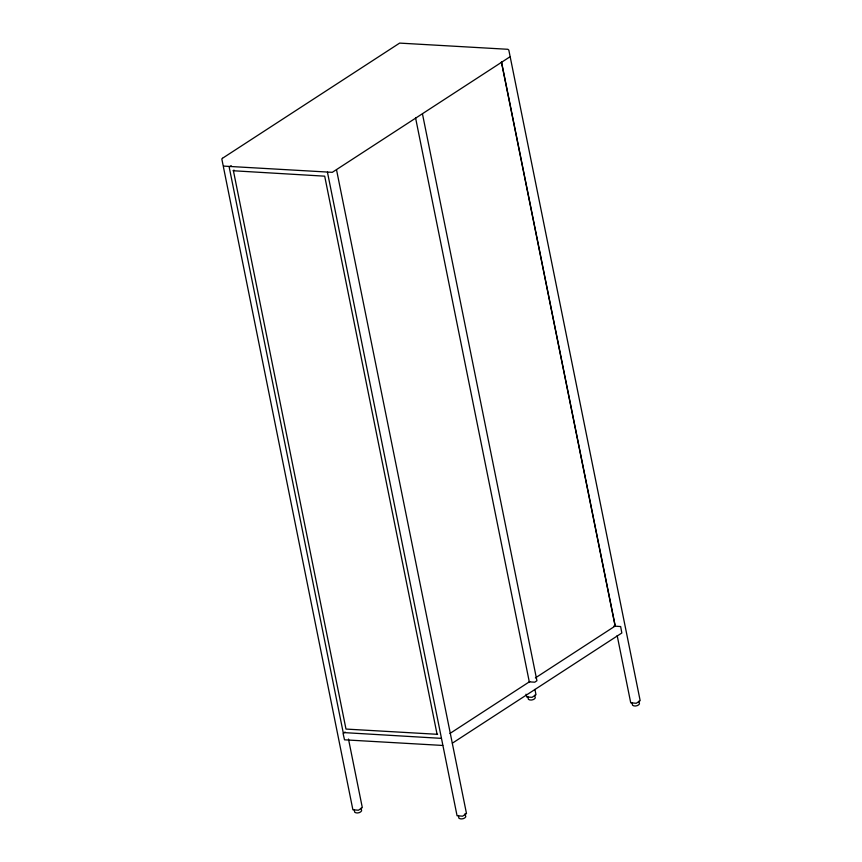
<?xml version="1.0" encoding="UTF-8"?>
<svg xmlns="http://www.w3.org/2000/svg" width="862" height="862" viewBox="0 0 862 862"><rect width="100%" height="100%" fill="white"/><g stroke="black" fill="none" stroke-linecap="round" stroke-linejoin="round"><path stroke-width="1.29" d="M223.269 166.183L352.881 809.741L358.409 810.237L362.309 807.597L348.485 739.046M327.441 172.152L457.054 815.7L462.582 816.195L466.493 813.566L336.568 169.997M437.12 734.521L324.694 176.171L233.182 170.751M231.21 165.709L229.195 167.109L343.205 732.56L440.988 738.335M234.033 170.094L233.365 170.525L345.985 729.069L437.605 734.316M345.091 732.043L343.076 733.454L344.52 739.822L442.734 745.447M449.964 733.454L529.742 681.583M535.356 677.931L615.134 626.06L501.382 61.935M452.388 743.163L621.825 632.999L620.662 626.555L613.809 626.071M529.451 681.874L534.785 682.187L536.918 680.711L422.509 114.118M510.239 57.075L640.164 700.644L636.253 703.284L630.725 702.789L617.17 635.553M464.963 813.771L465.803 816.767C464.704 818.868 460.761 819.633 458.896 818.2L458.358 815.527M638.936 701.183L639.475 703.845C638.376 705.956 634.432 706.721 632.568 705.278L632.029 702.616M501.533 62.042L615.306 626.318M534.925 689.406L535.981 694.686L532.08 697.326L526.747 697.013L526.014 694.19M534.752 695.225L535.291 697.886C534.203 699.987 530.259 700.752 528.384 699.319L527.856 696.647M415.581 117.922L529.257 681.691M361.081 808.136L361.62 810.797C360.531 812.909 356.588 813.674 354.713 812.23L354.174 809.569M222.461 158.285L221.836 159.028L223.096 165.299L224.045 166.129L332.301 172.325L509.464 57.14L510.088 56.396L508.828 50.125L507.89 49.296L399.634 43.1L222.461 158.285"/></g></svg>
